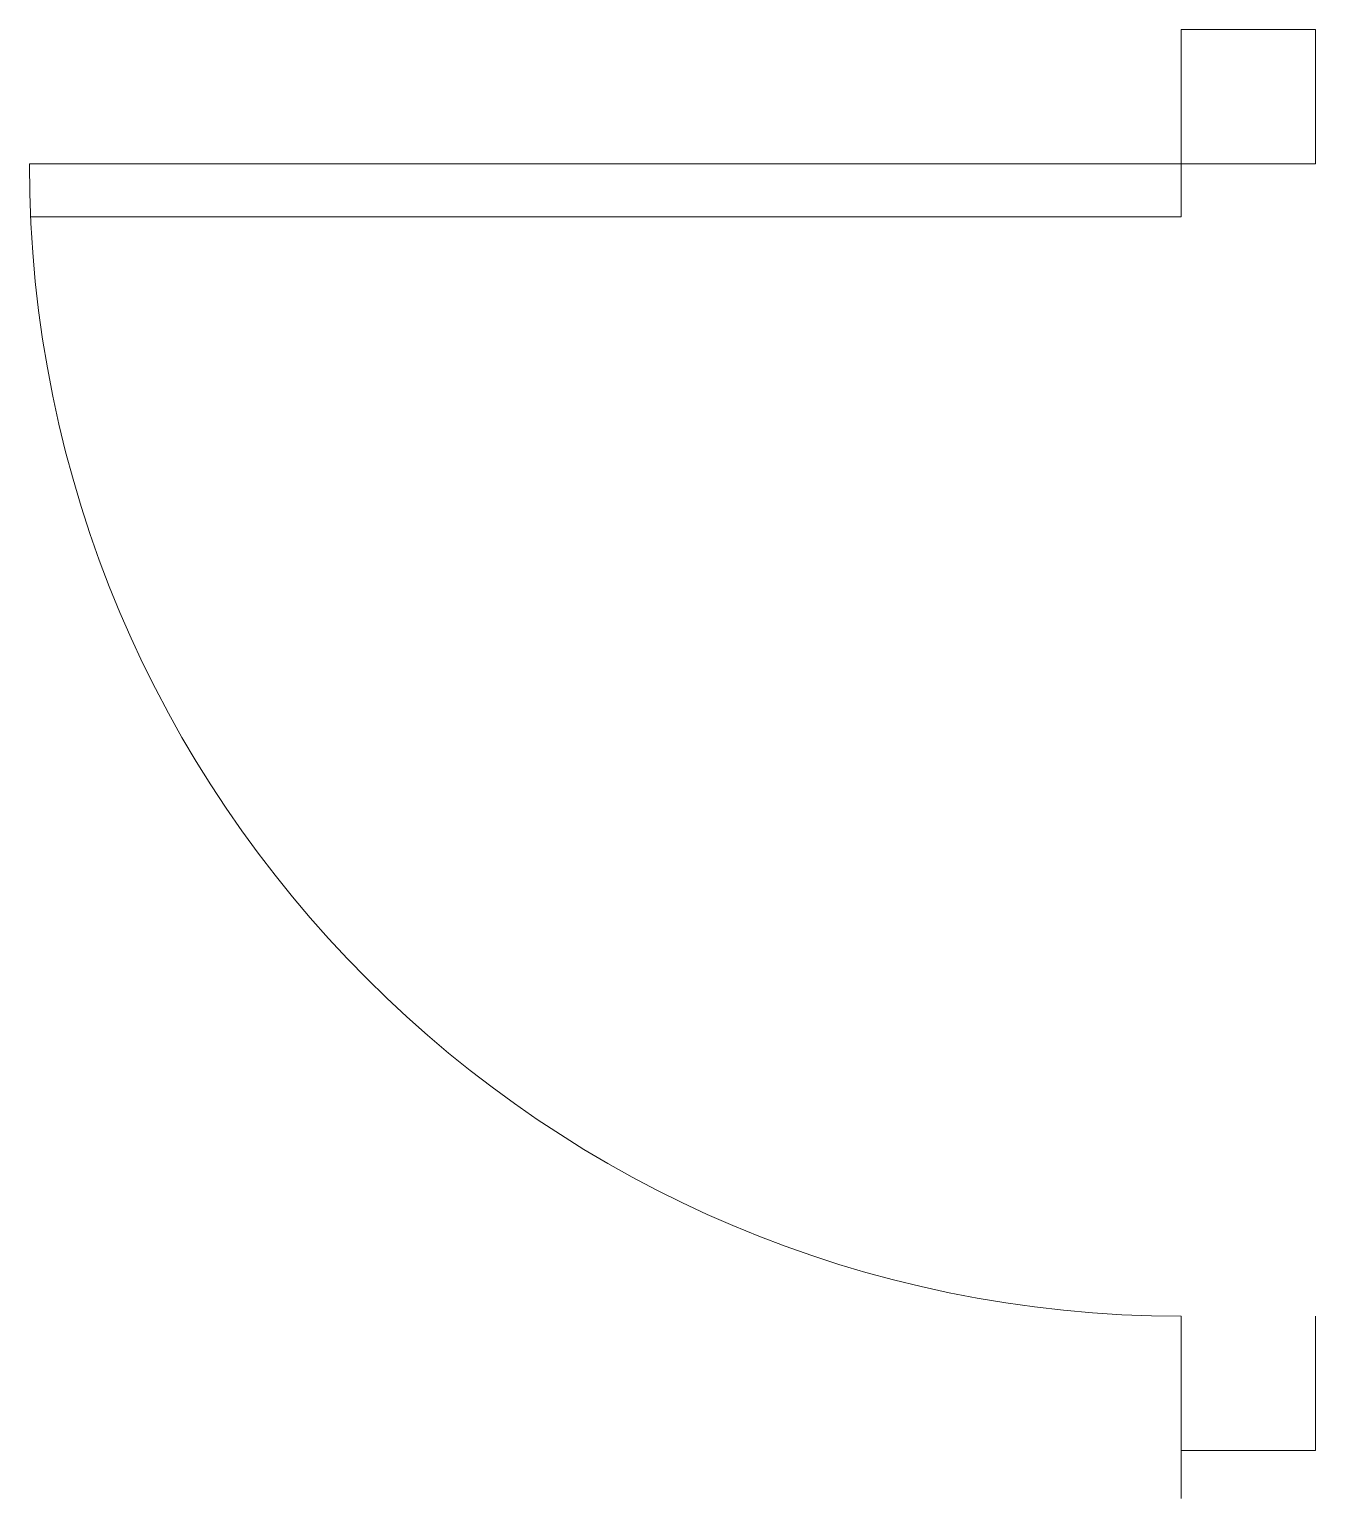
# Model space of a CAD drawing. Header units: inches. Extents: x 216.9 to 250.4, y -360.4 to -322.1.
import ezdxf

# ---------------------------------------------------------------- set-up
doc = ezdxf.new("R2010")
doc.units = ezdxf.units.IN
doc.header["$MEASUREMENT"] = 0
doc.layers.add('A101-Floorplan-1st-floor', color=3, linetype='Continuous', lineweight=9)

msp = doc.modelspace()

# ---------------------------------------------------------------- linework, layer by layer
at = {"layer": 'A101-Floorplan-1st-floor'}
for p, q in [((250.401, -322.128), (246.901, -322.128)), ((246.901, -322.128), (246.901, -327.008)), ((250.401, -322.128), (250.401, -325.628)), ((250.401, -325.628), (216.901, -325.628)), ((246.901, -327.008), (246.901, -325.628)), ((246.901, -327.008), (216.933, -327.008)), ((246.901, -355.628), (246.901, -360.378)), ((250.401, -355.628), (250.401, -359.128)), ((250.401, -359.128), (246.901, -359.128))]:
    msp.add_line(p, q, dxfattribs=at)
msp.add_arc((246.901, -325.628), 30, 180, 270, dxfattribs=at)

doc.saveas('drawing.dxf')
